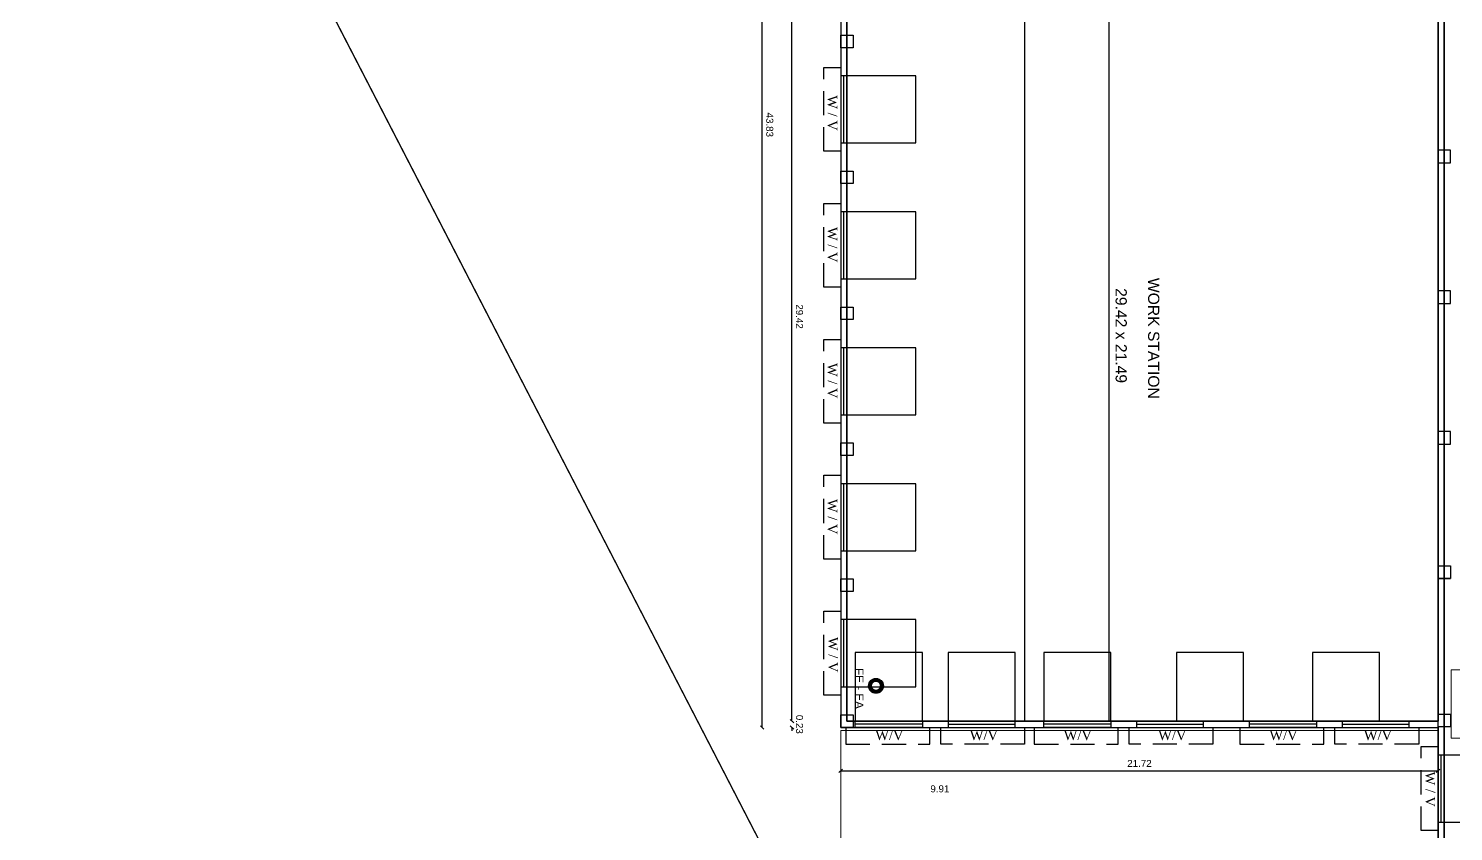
# Model space of a CAD drawing. Header units: metres. Extents: x 2267204 to 2267561, y 3771 to 3959.
# Drawn here: x 2267204.1 to 2267256, y 3890.2 to 3919.4 of the extents above; entities that cross this region are included whole.
import ezdxf
from ezdxf.enums import TextEntityAlignment as Align

# ---------------------------------------------------------------- set-up
doc = ezdxf.new("R2010")
doc.units = ezdxf.units.M
doc.header["$LTSCALE"] = 3.5
doc.header["$MEASUREMENT"] = 0
doc.linetypes.add('HIDDEN', pattern=[0.375, 0.25, -0.125])
doc.layers.get('0').update_dxf_attribs({"linetype": 'CONTINUOUS'})
doc.layers.add('BLK_1_COVERED_AREA', color=140, linetype='CONTINUOUS', plot=False)
doc.layers.add('BLK_1_FLR_0_BLT_UP_AREA', color=1, linetype='CONTINUOUS', plot=False)
doc.layers.add('BLK_1_FIRE_TENDER_MOVEMENT', color=161, linetype='CONTINUOUS', lineweight=0)
doc.layers.add('BLK_1_FLR_0_DRINKING_WATER', color=7, linetype='CONTINUOUS', lineweight=5)
for name, color, linetype in [('BLK_1_FLR_0_AC_ROOM_1', 117, 'CONTINUOUS'), ('BLK_1_FLR_0_CARPET_AREA', 10, 'CONTINUOUS'), ('BLK_1_FLR_0_REGULAR_ROOM_2', 117, 'CONTINUOUS'), ('BLK_1_FLR_0_ROOM_1_LIGHT_VENTILATION_1', 2, 'CONTINUOUS'), ('BLK_1_FLR_1_ROOF_AREA', 54, 'CONTINUOUS'), ('BLK_1_LVL_0_BLDG_FOOT_PRINT', 1, 'CONTINUOUS'), ('BLK_1_LVL_0_REAR_SETBACK', 11, 'CONTINUOUS'), ('PLOT_BOUNDARY', 70, 'CONTINUOUS')]:
    doc.layers.add(name, color=color, linetype=linetype)
doc.styles.add('cent', font='arial.ttf', dxfattribs={"height": 9})
doc.styles.get("Standard").update_dxf_attribs({"font": 'times.ttf'})
doc.styles.add('style3', font='arial.ttf')

# ---------------------------------------------------------------- blocks, each defined once
blk = doc.blocks.new('A$C6FD31E64')
h = blk.add_hatch(color=0)
edge = h.paths.add_edge_path()
edge.add_ellipse((4.199, 47.455), major_axis=(0.202, -0.202), ratio=1, start_angle=315, end_angle=495)
edge.add_ellipse((4.199, 47.455), major_axis=(0.202, -0.202), ratio=1, start_angle=135, end_angle=315)
edge = h.paths.add_edge_path(flags=16)
edge.add_ellipse((4.199, 47.455), major_axis=(0.101, 0.101), ratio=1, start_angle=-135, end_angle=45, ccw=False)
edge.add_ellipse((4.199, 47.455), major_axis=(0.101, -0.101), ratio=1, start_angle=135, end_angle=315, ccw=False)
at = {"color": 0}
for p, q in [((0.063, 45.939), (0.063, 89.766)), ((2.917, 89.766), (2.917, 45.939)), ((1.147, 46.168), (1.147, 75.593)), ((2.917, 75.593), (2.917, 46.396)), ((2.917, 75.593), (2.917, 45.939)), ((2.917, 75.593), (2.917, 45.939)), ((3.146, 75.593), (3.146, 71.108)), ((2.917, 71.108), (3.374, 71.108)), ((2.917, 70.65), (2.917, 71.108)), ((2.917, 71.108), (3.374, 71.108)), ((2.917, 70.65), (2.917, 71.108)), ((3.374, 71.108), (3.374, 70.65)), ((3.374, 71.108), (3.374, 70.65)), ((3.374, 70.65), (2.917, 70.65)), ((3.374, 70.65), (2.917, 70.65)), ((3.146, 70.65), (3.146, 66.165)), ((2.917, 69.627), (2.917, 67.189)), ((3.146, 69.627), (2.917, 69.627)), ((3.031, 67.189), (3.031, 69.627)), ((3.146, 67.189), (3.146, 69.627)), ((2.917, 67.189), (3.146, 67.189)), ((25.092, 66.927), (24.635, 66.927)), ((24.635, 66.927), (24.635, 66.47)), ((25.092, 66.927), (24.635, 66.927)), ((24.635, 66.927), (24.635, 66.47)), ((25.092, 66.47), (25.092, 66.927)), ((25.092, 66.47), (25.092, 66.927)), ((24.635, 66.47), (25.092, 66.47)), ((24.635, 66.47), (25.092, 66.47)), ((2.917, 66.165), (3.374, 66.165)), ((2.917, 65.708), (2.917, 66.165)), ((2.917, 66.165), (3.374, 66.165)), ((2.917, 65.708), (2.917, 66.165)), ((3.374, 66.165), (3.374, 65.708)), ((3.374, 66.165), (3.374, 65.708)), ((3.374, 65.708), (2.917, 65.708)), ((3.374, 65.708), (2.917, 65.708)), ((3.146, 65.708), (3.146, 61.223)), ((2.917, 64.685), (2.917, 62.246)), ((3.146, 64.685), (2.917, 64.685)), ((3.031, 62.246), (3.031, 64.685)), ((3.146, 62.246), (3.146, 64.685)), ((2.917, 62.246), (3.146, 62.246)), ((25.092, 61.811), (24.635, 61.811)), ((24.635, 61.811), (24.635, 61.354)), ((25.092, 61.811), (24.635, 61.811)), ((24.635, 61.811), (24.635, 61.354)), ((25.092, 61.354), (25.092, 61.811)), ((25.092, 61.354), (25.092, 61.811)), ((2.917, 61.223), (3.374, 61.223)), ((2.917, 60.766), (2.917, 61.223)), ((2.917, 61.223), (3.374, 61.223)), ((2.917, 60.766), (2.917, 61.223)), ((3.374, 61.223), (3.374, 60.766)), ((3.374, 61.223), (3.374, 60.766)), ((24.635, 61.354), (25.092, 61.354)), ((24.635, 61.354), (25.092, 61.354)), ((3.374, 60.766), (2.917, 60.766)), ((3.374, 60.766), (2.917, 60.766)), ((3.146, 60.766), (3.146, 56.281)), ((2.917, 59.743), (2.917, 57.304)), ((3.146, 59.743), (2.917, 59.743)), ((3.031, 57.304), (3.031, 59.743)), ((3.146, 57.304), (3.146, 59.743)), ((2.917, 57.304), (3.146, 57.304)), ((25.092, 56.695), (24.635, 56.695)), ((24.635, 56.695), (24.635, 56.237)), ((25.092, 56.695), (24.635, 56.695)), ((24.635, 56.695), (24.635, 56.237)), ((25.092, 56.237), (25.092, 56.695)), ((25.092, 56.237), (25.092, 56.695)), ((2.917, 56.281), (3.374, 56.281)), ((2.917, 55.824), (2.917, 56.281)), ((2.917, 56.281), (3.374, 56.281)), ((2.917, 55.824), (2.917, 56.281)), ((3.374, 56.281), (3.374, 55.824)), ((3.374, 56.281), (3.374, 55.824)), ((24.635, 56.237), (25.092, 56.237)), ((24.635, 56.237), (25.092, 56.237)), ((3.374, 55.824), (2.917, 55.824)), ((3.374, 55.824), (2.917, 55.824)), ((3.146, 55.824), (3.146, 51.339)), ((2.917, 54.8), (2.917, 52.362)), ((3.146, 54.8), (2.917, 54.8)), ((3.031, 52.362), (3.031, 54.8)), ((3.146, 52.362), (3.146, 54.8)), ((2.917, 52.362), (3.146, 52.362)), ((24.635, 51.818), (25.092, 51.818)), ((24.635, 51.36), (24.635, 51.818)), ((24.635, 51.818), (25.092, 51.818)), ((24.635, 51.36), (24.635, 51.818)), ((25.092, 51.818), (25.092, 51.36)), ((25.092, 51.818), (25.092, 51.36)), ((2.917, 51.339), (3.374, 51.339)), ((2.917, 50.881), (2.917, 51.339)), ((2.917, 51.339), (3.374, 51.339)), ((2.917, 50.881), (2.917, 51.339)), ((3.374, 51.339), (3.374, 50.881)), ((3.374, 51.339), (3.374, 50.881)), ((24.635, 51.36), (25.092, 51.36)), ((25.092, 51.36), (24.635, 51.36)), ((25.092, 51.36), (24.635, 51.36)), ((3.374, 50.881), (2.917, 50.881)), ((3.374, 50.881), (2.917, 50.881)), ((3.146, 50.881), (3.146, 46.396)), ((2.917, 49.858), (2.917, 47.42)), ((3.146, 49.858), (2.917, 49.858)), ((3.031, 47.42), (3.031, 49.858)), ((3.146, 47.42), (3.146, 49.858)), ((2.917, 47.42), (3.146, 47.42)), ((1.147, 46.168), (1.147, 46.295)), ((2.917, 46.396), (3.374, 46.396)), ((2.917, 45.939), (2.917, 46.396)), ((2.917, 46.396), (3.374, 46.396)), ((2.917, 45.939), (2.917, 46.396)), ((3.374, 46.396), (3.374, 45.939)), ((3.374, 46.396), (3.374, 45.939)), ((3.374, 46.168), (24.635, 46.168)), ((3.448, 46.168), (5.886, 46.168)), ((3.448, 45.939), (3.448, 46.168)), ((5.886, 46.168), (5.886, 45.939)), ((9.259, 46.168), (6.821, 46.168)), ((6.821, 46.168), (6.821, 45.939)), ((9.259, 45.939), (9.259, 46.168)), ((10.299, 46.168), (12.737, 46.168)), ((10.299, 45.939), (10.299, 46.168)), ((12.737, 46.168), (12.737, 45.939)), ((16.11, 46.168), (13.671, 46.168)), ((13.671, 46.168), (13.671, 45.939)), ((16.11, 45.939), (16.11, 46.168)), ((17.777, 46.168), (20.215, 46.168)), ((17.777, 45.939), (17.777, 46.168)), ((20.215, 46.168), (20.215, 45.939)), ((23.588, 46.168), (21.149, 46.168)), ((21.149, 46.168), (21.149, 45.939)), ((23.588, 45.939), (23.588, 46.168)), ((24.635, 0.61), (24.635, 46.418)), ((24.635, 46.418), (25.092, 46.418)), ((24.635, 45.961), (24.635, 46.418)), ((24.635, 46.418), (25.092, 46.418)), ((24.635, 45.961), (24.635, 46.418)), ((25.092, 46.418), (25.092, 45.961)), ((25.092, 46.418), (25.092, 45.961)), ((1.147, 45.939), (1.147, 45.812)), ((2.917, 45.939), (24.635, 45.939)), ((2.917, 45.939), (2.917, 45.939)), ((2.917, 45.939), (2.917, 45.939)), ((2.917, 45.939), (2.917, 45.939)), ((2.917, 45.939), (2.917, 45.939)), ((2.917, 45.939), (24.635, 45.939)), ((2.917, 45.939), (24.635, 45.939)), ((2.917, 45.939), (24.635, 45.939)), ((3.374, 45.939), (2.917, 45.939)), ((3.374, 45.939), (2.917, 45.939)), ((5.886, 46.053), (3.448, 46.053)), ((5.886, 45.939), (3.448, 45.939)), ((6.821, 46.053), (9.259, 46.053)), ((6.821, 45.939), (9.259, 45.939)), ((12.737, 46.053), (10.299, 46.053)), ((12.737, 45.939), (10.299, 45.939)), ((13.671, 46.053), (16.11, 46.053)), ((13.671, 45.939), (16.11, 45.939)), ((20.215, 46.053), (17.777, 46.053)), ((20.215, 45.939), (17.777, 45.939)), ((21.149, 46.053), (23.588, 46.053)), ((21.149, 45.939), (23.588, 45.939)), ((25.092, 45.961), (24.635, 45.961)), ((25.092, 45.961), (24.635, 45.961)), ((24.635, 45.939), (24.635, 0.61)), ((24.635, 45.939), (24.635, 0.61)), ((24.635, 45.939), (24.635, 0.61)), ((24.863, 41.476), (24.863, 45.961)), ((24.635, 44.938), (24.635, 42.499)), ((24.863, 44.938), (24.635, 44.938)), ((24.749, 42.499), (24.749, 44.938)), ((24.863, 42.499), (24.863, 44.938)), ((2.917, 44.362), (24.635, 44.362)), ((24.635, 42.499), (24.863, 42.499))]:
    blk.add_line(p, q, dxfattribs=at)
at = {"color": 0, "linetype": 'HIDDEN'}
for p, q in [((24.635, 75.593), (24.635, 46.418)), ((24.863, 75.593), (24.863, 46.418)), ((2.307, 66.884), (2.307, 69.932)), ((2.307, 69.932), (2.917, 69.932)), ((2.917, 66.884), (2.307, 66.884)), ((2.307, 61.942), (2.307, 64.99)), ((2.307, 64.99), (2.917, 64.99)), ((2.917, 61.942), (2.307, 61.942)), ((2.307, 56.999), (2.307, 60.047)), ((2.307, 60.047), (2.917, 60.047)), ((2.917, 56.999), (2.307, 56.999)), ((2.307, 52.057), (2.307, 55.105)), ((2.307, 55.105), (2.917, 55.105)), ((2.917, 52.057), (2.307, 52.057)), ((2.307, 47.115), (2.307, 50.163)), ((2.307, 50.163), (2.917, 50.163)), ((2.917, 47.115), (2.307, 47.115)), ((3.105, 45.939), (3.105, 45.329)), ((6.153, 45.329), (6.153, 45.939)), ((6.554, 45.329), (6.554, 45.939)), ((9.602, 45.939), (9.602, 45.329)), ((9.956, 45.939), (9.956, 45.329)), ((13.004, 45.329), (13.004, 45.939)), ((13.405, 45.329), (13.405, 45.939)), ((16.453, 45.939), (16.453, 45.329)), ((17.434, 45.939), (17.434, 45.329)), ((20.482, 45.329), (20.482, 45.939)), ((20.883, 45.329), (20.883, 45.939)), ((23.931, 45.939), (23.931, 45.329)), ((3.105, 45.329), (6.153, 45.329)), ((9.602, 45.329), (6.554, 45.329)), ((9.956, 45.329), (13.004, 45.329)), ((16.453, 45.329), (13.405, 45.329)), ((17.434, 45.329), (20.482, 45.329)), ((23.931, 45.329), (20.883, 45.329)), ((24.025, 42.194), (24.025, 45.242)), ((24.025, 45.242), (24.635, 45.242)), ((24.635, 42.194), (24.025, 42.194))]:
    blk.add_line(p, q, dxfattribs=at)
at = {"color": 0, "linetype": 'ByBlock'}
for p, q in [((1.084, 46.231), (1.211, 46.104)), ((1.084, 46.231), (1.211, 46.104)), ((0, 46.003), (0.127, 45.876)), ((1.211, 45.876), (1.084, 46.003)), ((2.98, 44.425), (2.853, 44.298)), ((24.571, 44.298), (24.698, 44.425))]:
    blk.add_line(p, q, dxfattribs=at)
at = {"color": 0}
for centre, major_axis in [((4.203, 47.452), (0.191, 0.191)), ((4.199, 47.455), (0.124, 0.124))]:
    blk.add_ellipse(centre, major_axis=major_axis, ratio=1, start_param=3.926991, end_param=10.210176, dxfattribs=at)
at = {"color": 0, "width": 1}
for p in [(2.445, 68.921), (2.445, 64.132), (2.445, 59.19), (2.445, 54.247), (2.474, 49.23), (24.181, 44.338)]:
    blk.add_text('W / V', height=0.3493, rotation=270, dxfattribs=at).set_placement(p)
at = {"color": 0, "style": 'cent', "width": 1}
for s, p in [('43.83 ', (0.211, 68.291)), ('29.42 ', (1.295, 61.32)), ('0.23 ', (1.295, 46.398))]:
    blk.add_text(s, height=0.254, rotation=270, dxfattribs=at).set_placement(p)
at = {"color": 0, "lineweight": 9, "style": 'style3', "width": 1}
for s, p in [('WORK STATION', (14.094, 62.281)), ('29.42 x 21.49', (12.912, 61.908))]:
    blk.add_text(s, height=0.40738, rotation=270, dxfattribs=at).set_placement(p)
blk.add_text('FE - EA  ', height=0.3048, rotation=270, dxfattribs=at).set_placement((3.441, 47.239), align=Align.CENTER)
at = {"color": 0, "width": 1}
for p in [(4.174, 45.483), (7.61, 45.483), (11.025, 45.483), (14.46, 45.483), (18.503, 45.483), (21.938, 45.483)]:
    blk.add_text('W/V', height=0.3493, dxfattribs=at).set_placement(p)
at = {"color": 0, "style": 'cent', "width": 1}
for s, p in [('21.72 ', (13.336, 44.505)), ('9.91 ', (6.178, 43.582))]:
    blk.add_text(s, height=0.254, dxfattribs=at).set_placement(p)

msp = doc.modelspace()

# ---------------------------------------------------------------- linework, layer by layer
at = {"layer": 'BLK_1_COVERED_AREA'}
msp.add_lwpolyline([(2267233.67365, 3937.83233), (2267233.67365, 3937.83233), (2267233.67365, 3937.83233), (2267233.67365, 3894.00511), (2267255.39132, 3894.00511), (2267255.39132, 3848.67562), (2267286.32946, 3848.67562), (2267286.32946, 3937.83233), (2267255.39132, 3937.83233), (2267255.39132, 3937.83233)], close=True, dxfattribs=at)
at = {"layer": 'BLK_1_FIRE_TENDER_MOVEMENT'}
msp.add_lwpolyline([(2267249.39132, 3854.25074), (2267255.39132, 3854.25074), (2267255.39132, 3893.89967), (2267233.67366, 3893.89967), (2267233.67365, 3887.89967), (2267249.39132, 3887.89967)], close=True, dxfattribs=at)
at = {"layer": 'BLK_1_FLR_0_AC_ROOM_1', "color": 4}
msp.add_lwpolyline([(2267286.10085, 3937.60373), (2267286.10085, 3848.90422), (2267255.61992, 3848.90422), (2267255.61992, 3937.60373)], close=True, dxfattribs=at)
at = {"layer": 'BLK_1_FLR_0_BLT_UP_AREA', "color": 47}
msp.add_lwpolyline([(2267233.67365, 3937.83233), (2267233.67365, 3937.83233), (2267233.67365, 3937.83233), (2267233.67365, 3894.00511), (2267255.39132, 3894.00511), (2267255.39132, 3848.67562), (2267286.32946, 3848.67562), (2267286.32946, 3937.83233), (2267255.39132, 3937.83233), (2267255.39132, 3937.83233)], close=True, dxfattribs=at)
at = {"layer": 'BLK_1_FLR_0_CARPET_AREA', "color": 14}
msp.add_lwpolyline([(2267233.90137, 3937.60291), (2267233.90137, 3923.88731), (2267236.27518, 3923.88731), (2267236.27518, 3923.6587), (2267233.90226, 3923.6587), (2267233.90226, 3894.23372), (2267255.39132, 3894.23372), (2267255.39132, 3923.6587), (2267237.34201, 3923.6587), (2267237.34201, 3923.88731), (2267255.39132, 3923.88731), (2267255.39132, 3925.22629), (2267255.61992, 3925.22629), (2267255.61992, 3848.90422), (2267286.10085, 3848.90422), (2267286.10085, 3937.60373), (2267255.61992, 3937.60373), (2267255.61992, 3929.88552), (2267255.39132, 3929.88552), (2267255.39132, 3937.60291)], close=True, dxfattribs=at)
at = {"layer": 'BLK_1_FLR_0_DRINKING_WATER'}
msp.add_lwpolyline([(2267255.86718, 3896.10316), (2267256.51019, 3896.10316), (2267256.51019, 3893.61932), (2267255.86718, 3893.61932)], close=True, dxfattribs=at)
at = {"layer": 'BLK_1_FLR_0_REGULAR_ROOM_2', "color": 4, "ltscale": 400}
msp.add_lwpolyline([(2267255.39132, 3923.6587), (2267255.39132, 3894.23372), (2267233.90226, 3894.23372), (2267233.90226, 3923.6587)], close=True, dxfattribs=at)
at = {"layer": 'BLK_1_FLR_0_ROOM_1_LIGHT_VENTILATION_1'}
for points in [[(2267243.41752, 3937.60291), (2267243.41752, 3894.23372), (2267240.36943, 3894.23372), (2267240.36943, 3937.60291)], [(2267233.90226, 3917.69315), (2267233.90226, 3915.25467), (2267236.40242, 3915.25467), (2267236.40242, 3917.69315)], [(2267233.90226, 3912.75088), (2267233.90226, 3910.31241), (2267236.40242, 3910.31241), (2267236.40242, 3912.75088)], [(2267233.90226, 3907.80862), (2267233.90226, 3905.37014), (2267236.40242, 3905.37014), (2267236.40242, 3907.80862)], [(2267233.90226, 3902.86635), (2267233.90226, 3900.42788), (2267236.40242, 3900.42788), (2267236.40242, 3902.86635)], [(2267233.90226, 3897.92409), (2267233.90226, 3895.48561), (2267236.40242, 3895.48561), (2267236.40242, 3897.92409)], [(2267234.20464, 3894.23372), (2267236.64311, 3894.23372), (2267236.64311, 3896.73387), (2267234.20464, 3896.73387)], [(2267237.57754, 3894.23372), (2267240.01601, 3894.23372), (2267240.01601, 3896.73387), (2267237.57754, 3896.73387)], [(2267241.05528, 3894.23372), (2267243.49375, 3894.23372), (2267243.49375, 3896.73387), (2267241.05528, 3896.73387)], [(2267245.87938, 3894.23372), (2267248.31785, 3894.23372), (2267248.31785, 3896.73387), (2267245.87938, 3896.73387)], [(2267250.82164, 3894.23372), (2267253.26012, 3894.23372), (2267253.26012, 3896.73387), (2267250.82164, 3896.73387)], [(2267255.61992, 3893.00359), (2267255.61992, 3890.56512), (2267258.12008, 3890.56512), (2267258.12008, 3893.00359)]]:
    msp.add_lwpolyline(points, close=True, dxfattribs=at)
at = {"layer": 'BLK_1_FLR_1_ROOF_AREA'}
msp.add_lwpolyline([(2267233.67365, 3937.83233), (2267233.67365, 3923.6587), (2267233.67365, 3923.6587), (2267233.67365, 3894.00511), (2267255.39132, 3894.00511), (2267255.39132, 3848.67562), (2267286.32946, 3848.67562), (2267286.32946, 3937.83233), (2267255.39132, 3937.83233), (2267255.39132, 3937.83233)], close=True, dxfattribs=at)
at = {"layer": 'BLK_1_LVL_0_BLDG_FOOT_PRINT'}
msp.add_lwpolyline([(2267233.67365, 3937.83233), (2267233.67365, 3923.6587), (2267233.67365, 3923.6587), (2267233.67365, 3894.00511), (2267255.39132, 3894.00511), (2267255.39132, 3848.67562), (2267286.32946, 3848.67562), (2267286.32946, 3937.83233), (2267255.39132, 3937.83233), (2267255.39132, 3937.83233)], close=True, dxfattribs=at)
at = {"layer": 'BLK_1_LVL_0_REAR_SETBACK'}
msp.add_lwpolyline([(2267205.94924, 3937.83233), (2267233.67365, 3937.83233), (2267233.67365, 3937.83233), (2267233.67365, 3937.83233), (2267233.67365, 3937.83233), (2267233.67365, 3937.83233), (2267233.67365, 3937.83233), (2267233.67365, 3937.83233), (2267233.67365, 3894.00511), (2267255.39132, 3894.00511), (2267255.39132, 3848.67562), (2267252.01454, 3848.67562)], close=True, dxfattribs=at)
at = {"layer": 'PLOT_BOUNDARY', "linetype": 'ByBlock'}
msp.add_lwpolyline([(2267292.32526, 3770.65655), (2267292.32526, 3948.27063), (2267235.17779, 3941.22826), (2267204.14666, 3941.32112), (2267292.32526, 3770.65655)], close=True, dxfattribs=at)

# ---------------------------------------------------------------- block references
at = {"ltscale": 400}
msp.add_blockref('A$C6FD31E64', (2267230.75669, 3848.066), dxfattribs=at)

doc.saveas('drawing.dxf')
